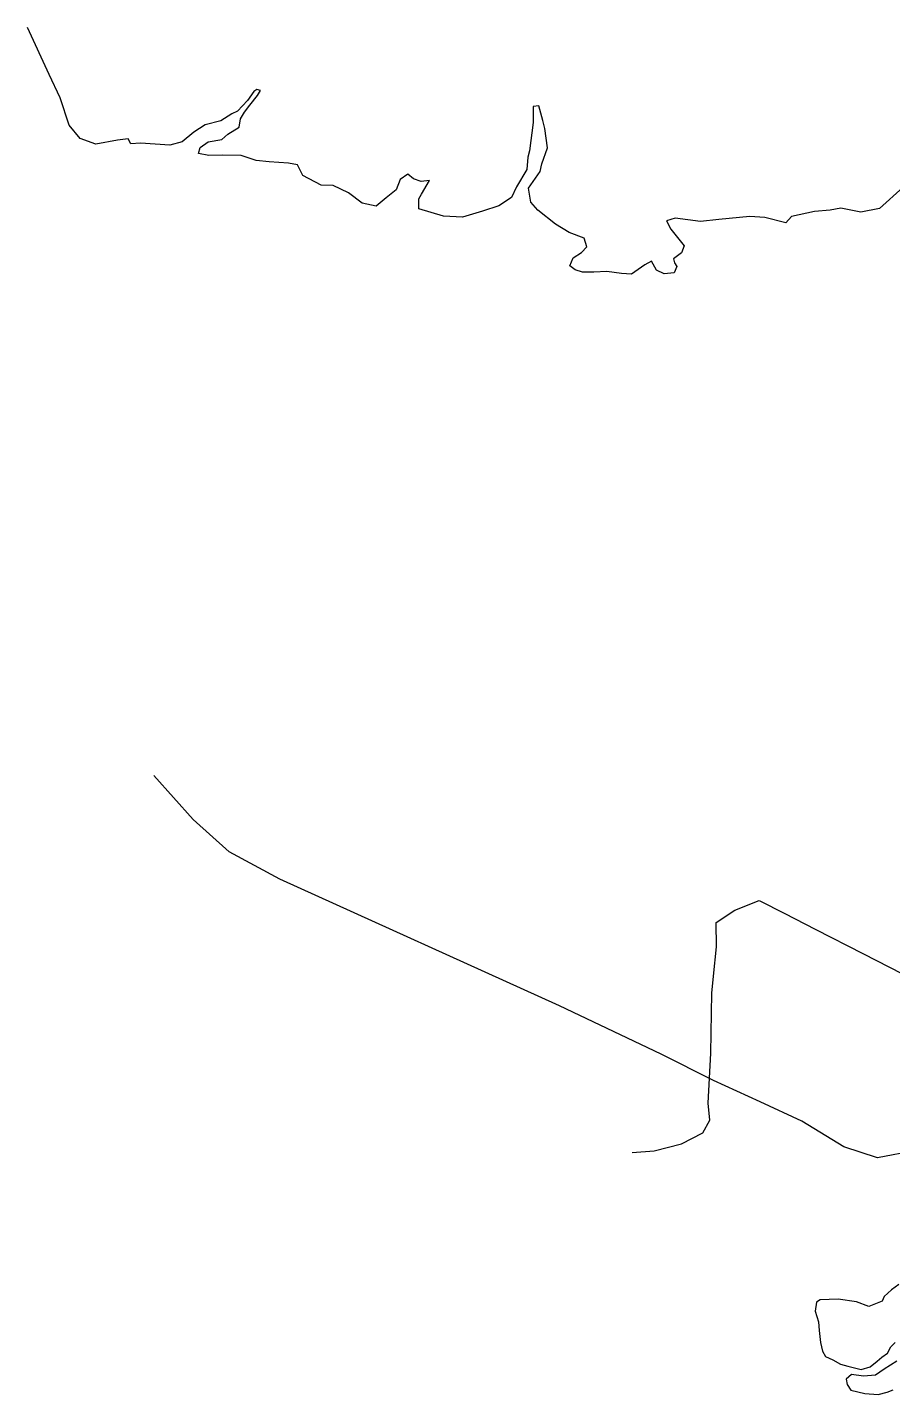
# Model space of a CAD drawing. Header units: metres. Extents: x 120.824 to 121.306, y 29.492 to 29.793.
# Drawn here: x 120.8245 to 120.885, y 29.572 to 29.6677 of the extents above; entities that cross this region are included whole.
import ezdxf

# ---------------------------------------------------------------- set-up
doc = ezdxf.new("R2010")
doc.units = ezdxf.units.M
doc.layers.add('DEFAULT', color=7, linetype='Continuous')

msp = doc.modelspace()

# ---------------------------------------------------------------- linework, layer by layer
at = {"layer": 'DEFAULT'}
for points in [[(120.885698, 29.656494), (120.884056, 29.655012), (120.882736, 29.65475), (120.881342, 29.65504), (120.880612, 29.654881), (120.879518, 29.654788), (120.877908, 29.654443), (120.877511, 29.654005), (120.876041, 29.654377), (120.874979, 29.654443), (120.872812, 29.654238), (120.871525, 29.654089), (120.869765, 29.654322), (120.869164, 29.654135), (120.869454, 29.653557), (120.86984, 29.653091), (120.870398, 29.652401), (120.870205, 29.651897), (120.869636, 29.651478), (120.869722, 29.651198), (120.869883, 29.650937), (120.86969, 29.650508), (120.869003, 29.650443), (120.868467, 29.650695), (120.868113, 29.651319), (120.867641, 29.651058), (120.866707, 29.650406), (120.866021, 29.650461), (120.864991, 29.650601), (120.864068, 29.650555), (120.863296, 29.650555), (120.862781, 29.650723), (120.862394, 29.651002), (120.862641, 29.651562), (120.863221, 29.651925), (120.863596, 29.652317), (120.863392, 29.652932), (120.862341, 29.653324), (120.861407, 29.653921), (120.860152, 29.654881), (120.859669, 29.655459), (120.859498, 29.656438), (120.860313, 29.657604), (120.860442, 29.658135), (120.860839, 29.659244), (120.860656, 29.660596), (120.860517, 29.661174), (120.860238, 29.662181), (120.859828, 29.662143), (120.859837, 29.66103), (120.859578, 29.659031), (120.85946, 29.658593), (120.859385, 29.657744), (120.858677, 29.656514), (120.858323, 29.655777), (120.857432, 29.655199), (120.856295, 29.654817), (120.8549, 29.654388), (120.853559, 29.654463), (120.851842, 29.654985), (120.851842, 29.655684), (120.852025, 29.656001), (120.852583, 29.65697), (120.851993, 29.656896), (120.851478, 29.657092), (120.85107, 29.657399), (120.850544, 29.657026), (120.850265, 29.656309), (120.849546, 29.655749), (120.84886, 29.65518), (120.847873, 29.655386), (120.846929, 29.656094), (120.845845, 29.656616), (120.845019, 29.656644), (120.843721, 29.657306), (120.843367, 29.658061), (120.842734, 29.658182), (120.841371, 29.658276), (120.840459, 29.658369), (120.839408, 29.658714), (120.838142, 29.658742), (120.837165, 29.658714), (120.836436, 29.658845), (120.836543, 29.659264), (120.837112, 29.659665), (120.838067, 29.659823), (120.838496, 29.660206), (120.839276, 29.660696), (120.839376, 29.661278), (120.839644, 29.661735), (120.84003, 29.662247), (120.840556, 29.662909), (120.84076, 29.663254), (120.840524, 29.663338), (120.840309, 29.663189), (120.839869, 29.662555), (120.839172, 29.661818), (120.838776, 29.661633), (120.838002, 29.661147), (120.836897, 29.660849), (120.836114, 29.660345), (120.835298, 29.659674), (120.834419, 29.659441), (120.83238, 29.659572), (120.831694, 29.659534), (120.831511, 29.659879), (120.83076, 29.659786), (120.829247, 29.659506), (120.828164, 29.659898), (120.827381, 29.66083), (120.826769, 29.662751), (120.825997, 29.664392), (120.824468, 29.667682)], [(120.889272, 29.589597), (120.883907, 29.588589), (120.881547, 29.589354), (120.878629, 29.591146), (120.87571, 29.592489), (120.872449, 29.593982), (120.868795, 29.595838), (120.86167, 29.599211), (120.842111, 29.608085), (120.838578, 29.609994), (120.836055, 29.612254), (120.83331, 29.615325)], [(120.866749, 29.588943), (120.868294, 29.589078), (120.870198, 29.589561), (120.8717, 29.590336), (120.872186, 29.591227), (120.872067, 29.592402), (120.872253, 29.595905), (120.872328, 29.600094), (120.872451, 29.601283), (120.872647, 29.603345), (120.872628, 29.605045), (120.87394, 29.605903), (120.875648, 29.606596), (120.877421, 29.605679), (120.879543, 29.604572), (120.882933, 29.602864), (120.885615, 29.601488)], [(120.885395, 29.579708), (120.884902, 29.579353), (120.884387, 29.578868), (120.884237, 29.578551), (120.883303, 29.578187), (120.882434, 29.578504), (120.881157, 29.578681), (120.879891, 29.578653), (120.879655, 29.578476), (120.879548, 29.577842), (120.879795, 29.577114), (120.879838, 29.576489), (120.879924, 29.575668), (120.880063, 29.575052), (120.880278, 29.574679), (120.880793, 29.574455), (120.881318, 29.574137), (120.881833, 29.573997), (120.882778, 29.573773), (120.8834, 29.57396), (120.883893, 29.574361)], [(120.883893, 29.574361), (120.884204, 29.574641), (120.884601, 29.574912), (120.884837, 29.57536), (120.885149, 29.575668)], [(120.885256, 29.574352), (120.884387, 29.573792), (120.883775, 29.573381), (120.882938, 29.573307), (120.882102, 29.573428), (120.881726, 29.573101), (120.88178, 29.57271), (120.882037, 29.572327), (120.883035, 29.572084), (120.883968, 29.57201), (120.88458, 29.572187), (120.884998, 29.572355)]]:
    msp.add_lwpolyline(points, dxfattribs=at)

doc.saveas('drawing.dxf')
